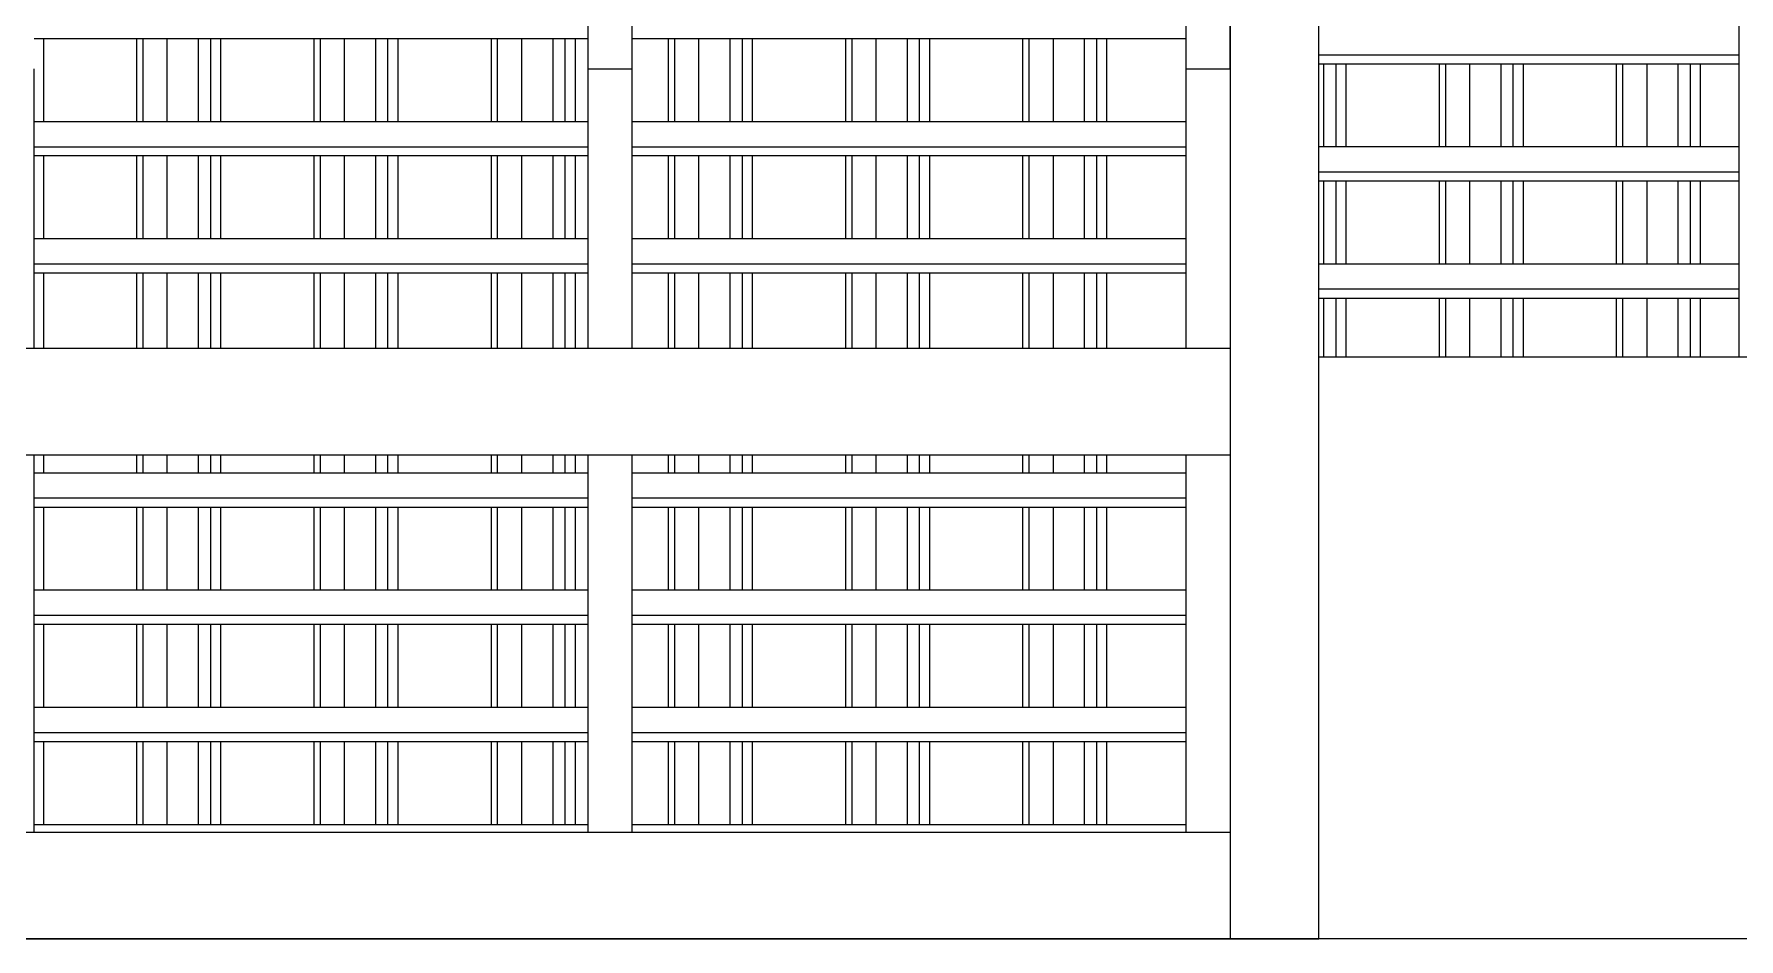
# Model space of a CAD drawing. Header units: metres. Extents: x 49 to 320, y -91 to 27.
# Drawn here: x 212.106 to 214.03, y 23.186 to 24.206 of the extents above; entities that cross this region are included whole.
import ezdxf

# ---------------------------------------------------------------- set-up
doc = ezdxf.new("R2010")
doc.units = ezdxf.units.M
doc.header["$LTSCALE"] = 0.2
for name, color, linetype in [('ARQ-___-___-VST', 9, 'Continuous'), ('ARQ-ALV', 6, 'Continuous'), ('ARQ-ALV-BXA', 1, 'Continuous'), ('ARQ-FOR', 2, 'Continuous'), ('ARQ-LAJ', 12, 'Continuous')]:
    doc.layers.add(name, color=color, linetype=linetype)

msp = doc.modelspace()

# ---------------------------------------------------------------- linework, layer by layer
at = {"layer": 'ARQ-___-___-VST'}
for p, q in [((214.0299, 24.2933), (214.0299, 23.842)), ((212.1059, 24.2015), (212.7309, 24.2015)), ((212.1164, 24.2015), (212.1164, 24.1076)), ((212.2216, 24.2015), (212.2216, 24.1076)), ((212.2291, 24.1076), (212.2291, 24.2015)), ((212.2559, 24.2015), (212.2559, 24.1076)), ((212.2912, 24.2015), (212.2912, 24.1076)), ((212.3049, 24.2015), (212.3049, 24.1076)), ((212.3164, 24.2015), (212.3164, 24.1076)), ((212.4216, 24.2015), (212.4216, 24.1076)), ((212.4291, 24.1076), (212.4291, 24.2015)), ((212.4559, 24.2015), (212.4559, 24.1076)), ((212.4912, 24.2015), (212.4912, 24.1076)), ((212.5049, 24.2015), (212.5049, 24.1076)), ((212.5164, 24.2015), (212.5164, 24.1076)), ((212.6216, 24.2015), (212.6216, 24.1076)), ((212.6291, 24.1076), (212.6291, 24.2015)), ((212.6559, 24.2015), (212.6559, 24.1076)), ((212.6912, 24.2015), (212.6912, 24.1076)), ((212.7049, 24.2015), (212.7049, 24.1076)), ((212.7164, 24.2015), (212.7164, 24.1076)), ((212.7809, 24.2015), (213.4059, 24.2015)), ((212.8216, 24.2015), (212.8216, 24.1076)), ((212.8291, 24.1076), (212.8291, 24.2015)), ((212.8559, 24.2015), (212.8559, 24.1076)), ((212.8912, 24.2015), (212.8912, 24.1076)), ((212.9049, 24.2015), (212.9049, 24.1076)), ((212.9164, 24.2015), (212.9164, 24.1076)), ((213.0216, 24.2015), (213.0216, 24.1076)), ((213.0291, 24.1076), (213.0291, 24.2015)), ((213.0559, 24.2015), (213.0559, 24.1076)), ((213.0912, 24.2015), (213.0912, 24.1076)), ((213.1049, 24.2015), (213.1049, 24.1076)), ((213.1164, 24.2015), (213.1164, 24.1076)), ((213.2216, 24.2015), (213.2216, 24.1076)), ((213.2291, 24.1076), (213.2291, 24.2015)), ((213.2559, 24.2015), (213.2559, 24.1076)), ((213.2912, 24.2015), (213.2912, 24.1076)), ((213.3049, 24.2015), (213.3049, 24.1076)), ((213.3164, 24.2015), (213.3164, 24.1076)), ((212.1059, 23.852), (212.1059, 24.1673)), ((212.7309, 24.1673), (212.7309, 23.852)), ((212.7809, 23.852), (212.7809, 24.1673)), ((213.4059, 24.1673), (213.4059, 23.852)), ((213.5559, 24.1829), (214.0299, 24.1829)), ((213.5559, 24.173), (214.0299, 24.173)), ((213.5612, 24.173), (213.5612, 24.0791)), ((213.5749, 24.173), (213.5749, 24.0791)), ((213.5864, 24.173), (213.5864, 24.0791)), ((213.6916, 24.173), (213.6916, 24.0791)), ((213.6991, 24.0791), (213.6991, 24.173)), ((213.7259, 24.173), (213.7259, 24.0791)), ((213.7612, 24.173), (213.7612, 24.0791)), ((213.7749, 24.173), (213.7749, 24.0791)), ((213.7864, 24.173), (213.7864, 24.0791)), ((213.8916, 24.173), (213.8916, 24.0791)), ((213.8991, 24.0791), (213.8991, 24.173)), ((213.9259, 24.173), (213.9259, 24.0791)), ((213.9612, 24.173), (213.9612, 24.0791)), ((213.9749, 24.173), (213.9749, 24.0791)), ((213.9864, 24.173), (213.9864, 24.0791)), ((212.7309, 24.1076), (212.1059, 24.1076)), ((213.4059, 24.1076), (212.7809, 24.1076)), ((212.1059, 24.0793), (212.7309, 24.0793)), ((212.1059, 24.0694), (212.7309, 24.0694)), ((212.1164, 24.0694), (212.1164, 23.9755)), ((212.2216, 24.0694), (212.2216, 23.9755)), ((212.2291, 23.9755), (212.2291, 24.0694)), ((212.2559, 24.0694), (212.2559, 23.9755)), ((212.2912, 24.0694), (212.2912, 23.9755)), ((212.3049, 24.0694), (212.3049, 23.9755)), ((212.3164, 24.0694), (212.3164, 23.9755)), ((212.4216, 24.0694), (212.4216, 23.9755)), ((212.4291, 23.9755), (212.4291, 24.0694)), ((212.4559, 24.0694), (212.4559, 23.9755)), ((212.4912, 24.0694), (212.4912, 23.9755)), ((212.5049, 24.0694), (212.5049, 23.9755)), ((212.5164, 24.0694), (212.5164, 23.9755)), ((212.6216, 24.0694), (212.6216, 23.9755)), ((212.6291, 23.9755), (212.6291, 24.0694)), ((212.6559, 24.0694), (212.6559, 23.9755)), ((212.6912, 24.0694), (212.6912, 23.9755)), ((212.7049, 24.0694), (212.7049, 23.9755)), ((212.7164, 24.0694), (212.7164, 23.9755)), ((212.7809, 24.0793), (213.4059, 24.0793)), ((212.7809, 24.0694), (213.4059, 24.0694)), ((212.8216, 24.0694), (212.8216, 23.9755)), ((212.8291, 23.9755), (212.8291, 24.0694)), ((212.8559, 24.0694), (212.8559, 23.9755)), ((212.8912, 24.0694), (212.8912, 23.9755)), ((212.9049, 24.0694), (212.9049, 23.9755)), ((212.9164, 24.0694), (212.9164, 23.9755)), ((213.0216, 24.0694), (213.0216, 23.9755)), ((213.0291, 23.9755), (213.0291, 24.0694)), ((213.0559, 24.0694), (213.0559, 23.9755)), ((213.0912, 24.0694), (213.0912, 23.9755)), ((213.1049, 24.0694), (213.1049, 23.9755)), ((213.1164, 24.0694), (213.1164, 23.9755)), ((213.2216, 24.0694), (213.2216, 23.9755)), ((213.2291, 23.9755), (213.2291, 24.0694)), ((213.2559, 24.0694), (213.2559, 23.9755)), ((213.2912, 24.0694), (213.2912, 23.9755)), ((213.3049, 24.0694), (213.3049, 23.9755)), ((213.3164, 24.0694), (213.3164, 23.9755)), ((214.0299, 24.0791), (213.5559, 24.0791)), ((214.0299, 24.0507), (213.5559, 24.0507)), ((213.5559, 24.0408), (214.0299, 24.0408)), ((213.5612, 24.0408), (213.5612, 23.9469)), ((213.5749, 24.0408), (213.5749, 23.9469)), ((213.5864, 24.0408), (213.5864, 23.9469)), ((213.6916, 24.0408), (213.6916, 23.9469)), ((213.6991, 23.9469), (213.6991, 24.0408)), ((213.7259, 24.0408), (213.7259, 23.9469)), ((213.7612, 24.0408), (213.7612, 23.9469)), ((213.7749, 24.0408), (213.7749, 23.9469)), ((213.7864, 24.0408), (213.7864, 23.9469)), ((213.8916, 24.0408), (213.8916, 23.9469)), ((213.8991, 23.9469), (213.8991, 24.0408)), ((213.9259, 24.0408), (213.9259, 23.9469)), ((213.9612, 24.0408), (213.9612, 23.9469)), ((213.9749, 24.0408), (213.9749, 23.9469)), ((213.9864, 24.0408), (213.9864, 23.9469)), ((212.7309, 23.9755), (212.1059, 23.9755)), ((213.4059, 23.9755), (212.7809, 23.9755)), ((212.1059, 23.9472), (212.7309, 23.9472)), ((212.1059, 23.9373), (212.7309, 23.9373)), ((212.1164, 23.9373), (212.1164, 23.852)), ((212.2216, 23.9373), (212.2216, 23.852)), ((212.2291, 23.852), (212.2291, 23.9373)), ((212.2559, 23.9373), (212.2559, 23.852)), ((212.2912, 23.9373), (212.2912, 23.852)), ((212.3049, 23.9373), (212.3049, 23.852)), ((212.3164, 23.9373), (212.3164, 23.852)), ((212.4216, 23.9373), (212.4216, 23.852)), ((212.4291, 23.852), (212.4291, 23.9373)), ((212.4559, 23.9373), (212.4559, 23.852)), ((212.4912, 23.9373), (212.4912, 23.852)), ((212.5049, 23.9373), (212.5049, 23.852)), ((212.5164, 23.9373), (212.5164, 23.852)), ((212.6216, 23.9373), (212.6216, 23.852)), ((212.6291, 23.852), (212.6291, 23.9373)), ((212.6559, 23.9373), (212.6559, 23.852)), ((212.6912, 23.9373), (212.6912, 23.852)), ((212.7049, 23.9373), (212.7049, 23.852)), ((212.7164, 23.9373), (212.7164, 23.852)), ((212.7809, 23.9472), (213.4059, 23.9472)), ((212.7809, 23.9373), (213.4059, 23.9373)), ((212.8216, 23.9373), (212.8216, 23.852)), ((212.8291, 23.852), (212.8291, 23.9373)), ((212.8559, 23.9373), (212.8559, 23.852)), ((212.8912, 23.9373), (212.8912, 23.852)), ((212.9049, 23.9373), (212.9049, 23.852)), ((212.9164, 23.9373), (212.9164, 23.852)), ((213.0216, 23.9373), (213.0216, 23.852)), ((213.0291, 23.852), (213.0291, 23.9373)), ((213.0559, 23.9373), (213.0559, 23.852)), ((213.0912, 23.9373), (213.0912, 23.852)), ((213.1049, 23.9373), (213.1049, 23.852)), ((213.1164, 23.9373), (213.1164, 23.852)), ((213.2216, 23.9373), (213.2216, 23.852)), ((213.2291, 23.852), (213.2291, 23.9373)), ((213.2559, 23.9373), (213.2559, 23.852)), ((213.2912, 23.9373), (213.2912, 23.852)), ((213.3049, 23.9373), (213.3049, 23.852)), ((213.3164, 23.9373), (213.3164, 23.852)), ((214.0299, 23.9469), (213.5559, 23.9469)), ((214.0299, 23.9186), (213.5559, 23.9186)), ((213.5559, 23.9087), (214.0299, 23.9087)), ((213.5612, 23.9087), (213.5612, 23.842)), ((213.5749, 23.9087), (213.5749, 23.842)), ((213.5864, 23.9087), (213.5864, 23.842)), ((213.6916, 23.9087), (213.6916, 23.842)), ((213.6991, 23.842), (213.6991, 23.9087)), ((213.7259, 23.9087), (213.7259, 23.842)), ((213.7612, 23.9087), (213.7612, 23.842)), ((213.7749, 23.9087), (213.7749, 23.842)), ((213.7864, 23.9087), (213.7864, 23.842)), ((213.8916, 23.9087), (213.8916, 23.842)), ((213.8991, 23.842), (213.8991, 23.9087)), ((213.9259, 23.9087), (213.9259, 23.842)), ((213.9612, 23.9087), (213.9612, 23.842)), ((213.9749, 23.9087), (213.9749, 23.842)), ((213.9864, 23.9087), (213.9864, 23.842)), ((213.4559, 23.852), (210.8559, 23.852)), ((210.8559, 23.732), (213.4559, 23.732)), ((212.1059, 23.306), (212.1059, 23.732)), ((212.1164, 23.732), (212.1164, 23.7112)), ((212.2216, 23.732), (212.2216, 23.7112)), ((212.2291, 23.7112), (212.2291, 23.732)), ((212.2559, 23.732), (212.2559, 23.7112)), ((212.2912, 23.732), (212.2912, 23.7112)), ((212.3049, 23.732), (212.3049, 23.7112)), ((212.3164, 23.732), (212.3164, 23.7112)), ((212.4216, 23.732), (212.4216, 23.7112)), ((212.4291, 23.7112), (212.4291, 23.732)), ((212.4559, 23.732), (212.4559, 23.7112)), ((212.4912, 23.732), (212.4912, 23.7112)), ((212.5049, 23.732), (212.5049, 23.7112)), ((212.5164, 23.732), (212.5164, 23.7112)), ((212.6216, 23.732), (212.6216, 23.7112)), ((212.6291, 23.7112), (212.6291, 23.732)), ((212.6559, 23.732), (212.6559, 23.7112)), ((212.6912, 23.732), (212.6912, 23.7112)), ((212.7049, 23.732), (212.7049, 23.7112)), ((212.7164, 23.732), (212.7164, 23.7112)), ((212.7309, 23.732), (212.7309, 23.306)), ((212.7809, 23.306), (212.7809, 23.732)), ((212.8216, 23.732), (212.8216, 23.7112)), ((212.8291, 23.7112), (212.8291, 23.732)), ((212.8559, 23.732), (212.8559, 23.7112)), ((212.8912, 23.732), (212.8912, 23.7112)), ((212.9049, 23.732), (212.9049, 23.7112)), ((212.9164, 23.732), (212.9164, 23.7112)), ((213.0216, 23.732), (213.0216, 23.7112)), ((213.0291, 23.7112), (213.0291, 23.732)), ((213.0559, 23.732), (213.0559, 23.7112)), ((213.0912, 23.732), (213.0912, 23.7112)), ((213.1049, 23.732), (213.1049, 23.7112)), ((213.1164, 23.732), (213.1164, 23.7112)), ((213.2216, 23.732), (213.2216, 23.7112)), ((213.2291, 23.7112), (213.2291, 23.732)), ((213.2559, 23.732), (213.2559, 23.7112)), ((213.2912, 23.732), (213.2912, 23.7112)), ((213.3049, 23.732), (213.3049, 23.7112)), ((213.3164, 23.732), (213.3164, 23.7112)), ((213.4059, 23.732), (213.4059, 23.306)), ((212.7309, 23.7112), (212.1059, 23.7112)), ((213.4059, 23.7112), (212.7809, 23.7112)), ((212.7309, 23.6829), (212.1059, 23.6829)), ((212.1059, 23.673), (212.7309, 23.673)), ((212.1164, 23.673), (212.1164, 23.5791)), ((212.2216, 23.673), (212.2216, 23.5791)), ((212.2291, 23.5791), (212.2291, 23.673)), ((212.2559, 23.673), (212.2559, 23.5791)), ((212.2912, 23.673), (212.2912, 23.5791)), ((212.3049, 23.673), (212.3049, 23.5791)), ((212.3164, 23.673), (212.3164, 23.5791)), ((212.4216, 23.673), (212.4216, 23.5791)), ((212.4291, 23.5791), (212.4291, 23.673)), ((212.4559, 23.673), (212.4559, 23.5791)), ((212.4912, 23.673), (212.4912, 23.5791)), ((212.5049, 23.673), (212.5049, 23.5791)), ((212.5164, 23.673), (212.5164, 23.5791)), ((212.6216, 23.673), (212.6216, 23.5791)), ((212.6291, 23.5791), (212.6291, 23.673)), ((212.6559, 23.673), (212.6559, 23.5791)), ((212.6912, 23.673), (212.6912, 23.5791)), ((212.7049, 23.673), (212.7049, 23.5791)), ((212.7164, 23.673), (212.7164, 23.5791)), ((213.4059, 23.6829), (212.7809, 23.6829)), ((212.7809, 23.673), (213.4059, 23.673)), ((212.8216, 23.673), (212.8216, 23.5791)), ((212.8291, 23.5791), (212.8291, 23.673)), ((212.8559, 23.673), (212.8559, 23.5791)), ((212.8912, 23.673), (212.8912, 23.5791)), ((212.9049, 23.673), (212.9049, 23.5791)), ((212.9164, 23.673), (212.9164, 23.5791)), ((213.0216, 23.673), (213.0216, 23.5791)), ((213.0291, 23.5791), (213.0291, 23.673)), ((213.0559, 23.673), (213.0559, 23.5791)), ((213.0912, 23.673), (213.0912, 23.5791)), ((213.1049, 23.673), (213.1049, 23.5791)), ((213.1164, 23.673), (213.1164, 23.5791)), ((213.2216, 23.673), (213.2216, 23.5791)), ((213.2291, 23.5791), (213.2291, 23.673)), ((213.2559, 23.673), (213.2559, 23.5791)), ((213.2912, 23.673), (213.2912, 23.5791)), ((213.3049, 23.673), (213.3049, 23.5791)), ((213.3164, 23.673), (213.3164, 23.5791)), ((212.7309, 23.5791), (212.1059, 23.5791)), ((213.4059, 23.5791), (212.7809, 23.5791)), ((212.7309, 23.5507), (212.1059, 23.5507)), ((213.4059, 23.5507), (212.7809, 23.5507)), ((212.1059, 23.5408), (212.7309, 23.5408)), ((212.1164, 23.5408), (212.1164, 23.4469)), ((212.2216, 23.5408), (212.2216, 23.4469)), ((212.2291, 23.4469), (212.2291, 23.5408)), ((212.2559, 23.5408), (212.2559, 23.4469)), ((212.2912, 23.5408), (212.2912, 23.4469)), ((212.3049, 23.5408), (212.3049, 23.4469)), ((212.3164, 23.5408), (212.3164, 23.4469)), ((212.4216, 23.5408), (212.4216, 23.4469)), ((212.4291, 23.4469), (212.4291, 23.5408)), ((212.4559, 23.5408), (212.4559, 23.4469)), ((212.4912, 23.5408), (212.4912, 23.4469)), ((212.5049, 23.5408), (212.5049, 23.4469)), ((212.5164, 23.5408), (212.5164, 23.4469)), ((212.6216, 23.5408), (212.6216, 23.4469)), ((212.6291, 23.4469), (212.6291, 23.5408)), ((212.6559, 23.5408), (212.6559, 23.4469)), ((212.6912, 23.5408), (212.6912, 23.4469)), ((212.7049, 23.5408), (212.7049, 23.4469)), ((212.7164, 23.5408), (212.7164, 23.4469)), ((212.7809, 23.5408), (213.4059, 23.5408)), ((212.8216, 23.5408), (212.8216, 23.4469)), ((212.8291, 23.4469), (212.8291, 23.5408)), ((212.8559, 23.5408), (212.8559, 23.4469)), ((212.8912, 23.5408), (212.8912, 23.4469)), ((212.9049, 23.5408), (212.9049, 23.4469)), ((212.9164, 23.5408), (212.9164, 23.4469)), ((213.0216, 23.5408), (213.0216, 23.4469)), ((213.0291, 23.4469), (213.0291, 23.5408)), ((213.0559, 23.5408), (213.0559, 23.4469)), ((213.0912, 23.5408), (213.0912, 23.4469)), ((213.1049, 23.5408), (213.1049, 23.4469)), ((213.1164, 23.5408), (213.1164, 23.4469)), ((213.2216, 23.5408), (213.2216, 23.4469)), ((213.2291, 23.4469), (213.2291, 23.5408)), ((213.2559, 23.5408), (213.2559, 23.4469)), ((213.2912, 23.5408), (213.2912, 23.4469)), ((213.3049, 23.5408), (213.3049, 23.4469)), ((213.3164, 23.5408), (213.3164, 23.4469)), ((212.7309, 23.4469), (212.1059, 23.4469)), ((213.4059, 23.4469), (212.7809, 23.4469)), ((212.1059, 23.4186), (212.7309, 23.4186)), ((212.7809, 23.4186), (213.4059, 23.4186)), ((212.1059, 23.4087), (212.7309, 23.4087)), ((212.1164, 23.4087), (212.1164, 23.3148)), ((212.2216, 23.4087), (212.2216, 23.3148)), ((212.2291, 23.3148), (212.2291, 23.4087)), ((212.2559, 23.4087), (212.2559, 23.3148)), ((212.2912, 23.4087), (212.2912, 23.3148)), ((212.3049, 23.4087), (212.3049, 23.3148)), ((212.3164, 23.4087), (212.3164, 23.3148)), ((212.4216, 23.4087), (212.4216, 23.3148)), ((212.4291, 23.3148), (212.4291, 23.4087)), ((212.4559, 23.4087), (212.4559, 23.3148)), ((212.4912, 23.4087), (212.4912, 23.3148)), ((212.5049, 23.4087), (212.5049, 23.3148)), ((212.5164, 23.4087), (212.5164, 23.3148)), ((212.6216, 23.4087), (212.6216, 23.3148)), ((212.6291, 23.3148), (212.6291, 23.4087)), ((212.6559, 23.4087), (212.6559, 23.3148)), ((212.6912, 23.4087), (212.6912, 23.3148)), ((212.7049, 23.4087), (212.7049, 23.3148)), ((212.7164, 23.4087), (212.7164, 23.3148)), ((212.7809, 23.4087), (213.4059, 23.4087)), ((212.8216, 23.4087), (212.8216, 23.3148)), ((212.8291, 23.3148), (212.8291, 23.4087)), ((212.8559, 23.4087), (212.8559, 23.3148)), ((212.8912, 23.4087), (212.8912, 23.3148)), ((212.9049, 23.4087), (212.9049, 23.3148)), ((212.9164, 23.4087), (212.9164, 23.3148)), ((213.0216, 23.4087), (213.0216, 23.3148)), ((213.0291, 23.3148), (213.0291, 23.4087)), ((213.0559, 23.4087), (213.0559, 23.3148)), ((213.0912, 23.4087), (213.0912, 23.3148)), ((213.1049, 23.4087), (213.1049, 23.3148)), ((213.1164, 23.4087), (213.1164, 23.3148)), ((213.2216, 23.4087), (213.2216, 23.3148)), ((213.2291, 23.3148), (213.2291, 23.4087)), ((213.2559, 23.4087), (213.2559, 23.3148)), ((213.2912, 23.4087), (213.2912, 23.3148)), ((213.3049, 23.4087), (213.3049, 23.3148)), ((213.3164, 23.4087), (213.3164, 23.3148)), ((213.4559, 23.306), (210.8559, 23.306)), ((212.7309, 23.3148), (212.1059, 23.3148)), ((213.4059, 23.3148), (212.7809, 23.3148)), ((210.8559, 23.186), (213.4559, 23.186)), ((212.1059, 23.186), (212.1059, 23.186)), ((212.1071, 23.186), (212.1071, 23.186)), ((212.1164, 23.186), (212.1164, 23.186)), ((212.2216, 23.186), (212.2216, 23.186)), ((212.226, 23.186), (212.226, 23.186)), ((212.2859, 23.186), (212.2859, 23.186)), ((212.3023, 23.186), (212.3024, 23.186)), ((212.3027, 23.186), (212.3027, 23.186)), ((212.3071, 23.186), (212.3071, 23.186)), ((212.3164, 23.186), (212.3164, 23.186)), ((212.4216, 23.186), (212.4216, 23.186)), ((212.426, 23.186), (212.426, 23.186)), ((212.4859, 23.186), (212.4859, 23.186)), ((212.5023, 23.186), (212.5024, 23.186)), ((212.5027, 23.186), (212.5027, 23.186)), ((212.5071, 23.186), (212.5071, 23.186)), ((212.5164, 23.186), (212.5164, 23.186)), ((212.6216, 23.186), (212.6216, 23.186)), ((212.626, 23.186), (212.626, 23.186)), ((212.6859, 23.186), (212.6859, 23.186)), ((212.7023, 23.186), (212.7024, 23.186)), ((212.7027, 23.186), (212.7027, 23.186)), ((212.7071, 23.186), (212.7071, 23.186)), ((212.7164, 23.186), (212.7164, 23.186)), ((212.7309, 23.186), (212.7309, 23.186)), ((212.7809, 23.186), (212.7809, 23.186)), ((212.8216, 23.186), (212.8216, 23.186)), ((212.826, 23.186), (212.826, 23.186)), ((212.8859, 23.186), (212.8859, 23.186)), ((212.9023, 23.186), (212.9024, 23.186)), ((212.9027, 23.186), (212.9027, 23.186)), ((212.9071, 23.186), (212.9071, 23.186)), ((212.9164, 23.186), (212.9164, 23.186)), ((213.0216, 23.186), (213.0216, 23.186)), ((213.026, 23.186), (213.026, 23.186)), ((213.0859, 23.186), (213.0859, 23.186)), ((213.1023, 23.186), (213.1024, 23.186)), ((213.1027, 23.186), (213.1027, 23.186)), ((213.1071, 23.186), (213.1071, 23.186)), ((213.1164, 23.186), (213.1164, 23.186)), ((213.2216, 23.186), (213.2216, 23.186)), ((213.226, 23.186), (213.226, 23.186)), ((213.2859, 23.186), (213.2859, 23.186)), ((213.3023, 23.186), (213.3024, 23.186)), ((213.3027, 23.186), (213.3027, 23.186)), ((213.3071, 23.186), (213.3071, 23.186)), ((213.3164, 23.186), (213.3164, 23.186)), ((213.4059, 23.186), (213.4059, 23.186))]:
    msp.add_line(p, q, dxfattribs=at)
at = {"layer": 'ARQ-ALV'}
for p, q in [((213.4559, 24.9122), (213.4559, 23.186)), ((213.5559, 23.186), (213.5559, 24.9122)), ((213.4559, 23.186), (213.5559, 23.186))]:
    msp.add_line(p, q, dxfattribs=at)
at = {"layer": 'ARQ-ALV-BXA'}
msp.add_line((218.8259, 23.842), (213.5559, 23.842), dxfattribs=at)
at = {"layer": 'ARQ-FOR'}
for p, q in [((212.7309, 24.2732), (212.7309, 24.1673)), ((212.7809, 24.1673), (212.7809, 24.2732)), ((213.4059, 24.2732), (213.4059, 24.1673)), ((213.4559, 24.1673), (213.4559, 24.2732)), ((212.7309, 24.1673), (212.7809, 24.1673)), ((213.4059, 24.1673), (213.4559, 24.1673))]:
    msp.add_line(p, q, dxfattribs=at)
at = {"layer": 'ARQ-LAJ'}
for p, q in [((213.4559, 23.186), (210.8559, 23.186)), ((213.5559, 23.186), (213.4559, 23.186)), ((218.8259, 23.186), (213.5559, 23.186))]:
    msp.add_line(p, q, dxfattribs=at)

doc.saveas('drawing.dxf')
